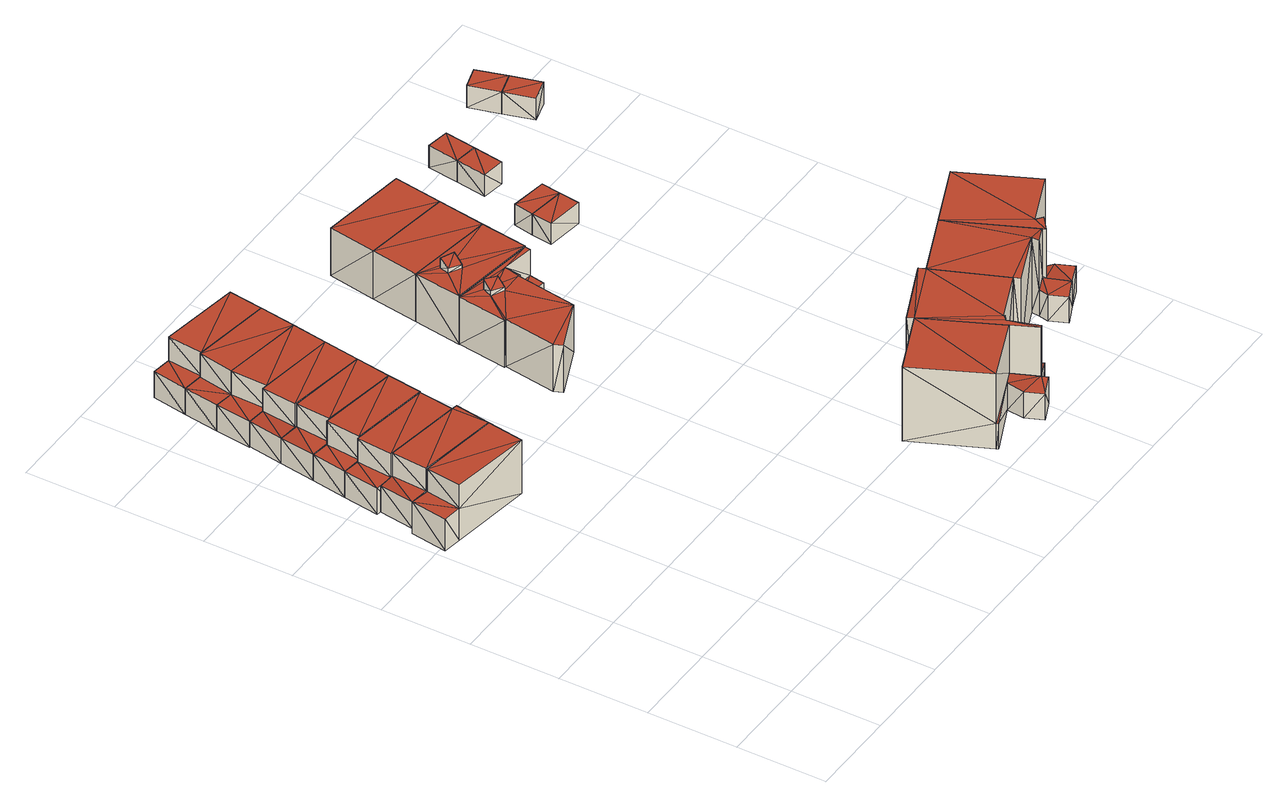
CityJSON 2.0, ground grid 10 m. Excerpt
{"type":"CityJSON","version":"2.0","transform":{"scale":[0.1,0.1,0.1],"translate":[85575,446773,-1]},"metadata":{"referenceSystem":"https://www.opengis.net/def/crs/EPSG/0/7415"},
"CityObjects":{
"building1":{"type":"Building","attributes":{"oorspronkelijk_bouwjaar":1924,"status":"Pand in gebruik","geconstateerd":false,"h_maaiveld":-0.73,"dak_type":"multiple horizontal","pw_datum":"2013-12-01","pw_actueel":"yes","pw_bron":"ahn3","reconstructie_methode":"tudelft3d-geoflow","versie_methode":"v21.03.1","kas_warenhuis":false,"ondergronds_type":"above ground","lod11_replace":false,"reconstruction_skipped":false},"geometry":[{"type":"Solid","lod":"2.2","boundaries":[[[[0,1,2]],[[3,4,5]],[[2,1,4]],[[2,4,3]],[[6,1,0]],[[7,6,0]],[[8,9,10]],[[10,9,3]],[[3,9,2]],[[11,5,4]],[[12,13,11]],[[11,13,5]],[[10,3,13]],[[13,3,5]],[[7,0,2]],[[9,7,2]],[[11,4,6]],[[6,4,1]],[[12,11,9]],[[8,12,9]],[[10,13,12]],[[8,10,12]],[[9,11,6]],[[7,9,6]]]],"semantics":{"surfaces":[{"type":"GroundSurface"},{"type":"WallSurface"},{"type":"RoofSurface"}],"values":[[0,0,0,0,1,1,1,1,1,1,1,1,1,1,1,1,1,1,1,1,2,2,2,2]]}}]},
"building2":{"type":"Building","attributes":{"oorspronkelijk_bouwjaar":1924,"status":"Pand in gebruik","geconstateerd":false,"h_maaiveld":-0.096,"dak_type":"multiple horizontal","pw_datum":"2013-12-01","pw_actueel":"yes","pw_bron":"ahn3","reconstructie_methode":"tudelft3d-geoflow","versie_methode":"v21.03.1","kas_warenhuis":false,"ondergronds_type":"above ground","lod11_replace":false,"reconstruction_skipped":false},"geometry":[{"type":"Solid","lod":"2.2","boundaries":[[[[14,15,16]],[[17,16,18]],[[17,14,16]],[[19,18,20]],[[17,18,19]],[[6,14,17]],[[21,6,17]],[[22,18,16]],[[23,24,22]],[[22,24,18]],[[25,15,14]],[[6,25,14]],[[26,21,13]],[[13,21,19]],[[19,21,17]],[[27,20,18]],[[24,27,18]],[[23,22,21]],[[26,23,21]],[[22,16,25]],[[25,16,15]],[[13,19,27]],[[27,19,20]],[[13,27,24]],[[26,24,23]],[[26,13,24]],[[21,22,6]],[[6,22,25]]]],"semantics":{"surfaces":[{"type":"GroundSurface"},{"type":"WallSurface"},{"type":"RoofSurface"}],"values":[[0,0,0,0,0,1,1,1,1,1,1,1,1,1,1,1,1,1,1,1,1,1,1,2,2,2,2,2]]}}]},
"building3":{"type":"Building","attributes":{"oorspronkelijk_bouwjaar":1924,"status":"Pand in gebruik","geconstateerd":false,"h_maaiveld":-0.136,"dak_type":"multiple horizontal","pw_datum":"2013-12-01","pw_actueel":"yes","pw_bron":"ahn3","reconstructie_methode":"tudelft3d-geoflow","versie_methode":"v21.03.1","kas_warenhuis":false,"ondergronds_type":"above ground","lod11_replace":false,"reconstruction_skipped":false},"geometry":[{"type":"Solid","lod":"2.2","boundaries":[[[[28,29,30]],[[31,30,32]],[[31,28,30]],[[31,32,18]],[[33,34,24]],[[24,34,18]],[[18,34,31]],[[35,28,31]],[[34,35,31]],[[36,30,37]],[[37,30,29]],[[36,32,30]],[[38,39,36]],[[36,39,32]],[[37,29,28]],[[35,37,28]],[[38,36,34]],[[33,38,34]],[[24,18,39]],[[39,18,32]],[[24,39,33]],[[33,39,38]],[[34,36,35]],[[35,36,37]]]],"semantics":{"surfaces":[{"type":"GroundSurface"},{"type":"WallSurface"},{"type":"RoofSurface"}],"values":[[0,0,0,0,1,1,1,1,1,1,1,1,1,1,1,1,1,1,1,1,2,2,2,2]]}}]},
"building4":{"type":"Building","attributes":{"oorspronkelijk_bouwjaar":1924,"status":"Pand in gebruik","geconstateerd":false,"h_maaiveld":-0.127,"dak_type":"multiple horizontal","pw_datum":"2013-12-01","pw_actueel":"yes","pw_bron":"ahn3","reconstructie_methode":"tudelft3d-geoflow","versie_methode":"v21.03.1","kas_warenhuis":false,"ondergronds_type":"above ground","lod11_replace":false,"reconstruction_skipped":false},"geometry":[{"type":"Solid","lod":"2.2","boundaries":[[[[29,40,41]],[[42,41,43]],[[42,29,41]],[[42,43,32]],[[44,45,46]],[[46,45,32]],[[32,45,42]],[[47,43,41]],[[48,49,47]],[[47,49,43]],[[50,40,29]],[[37,50,29]],[[48,47,45]],[[44,48,45]],[[46,32,49]],[[49,32,43]],[[37,29,42]],[[45,37,42]],[[47,41,50]],[[50,41,40]],[[46,49,44]],[[44,49,48]],[[47,50,37]],[[45,47,37]]]],"semantics":{"surfaces":[{"type":"GroundSurface"},{"type":"WallSurface"},{"type":"RoofSurface"}],"values":[[0,0,0,0,1,1,1,1,1,1,1,1,1,1,1,1,1,1,1,1,2,2,2,2]]}}]},
"building5":{"type":"Building","attributes":{"oorspronkelijk_bouwjaar":1924,"status":"Pand in gebruik","geconstateerd":false,"h_maaiveld":-0.103,"dak_type":"multiple horizontal","pw_datum":"2013-12-01","pw_actueel":"yes","pw_bron":"ahn3","reconstructie_methode":"tudelft3d-geoflow","versie_methode":"v21.03.1","kas_warenhuis":false,"ondergronds_type":"above ground","lod11_replace":false,"reconstruction_skipped":false},"geometry":[{"type":"Solid","lod":"2.2","boundaries":[[[[40,51,52]],[[53,52,54]],[[53,40,52]],[[53,54,43]],[[55,54,52]],[[56,57,55]],[[55,57,54]],[[58,51,40]],[[50,58,40]],[[55,52,58]],[[58,52,51]],[[59,60,49]],[[49,60,43]],[[43,60,53]],[[49,43,57]],[[57,43,54]],[[56,55,60]],[[59,56,60]],[[50,40,53]],[[60,50,53]],[[56,59,57]],[[57,59,49]],[[55,58,50]],[[60,55,50]]]],"semantics":{"surfaces":[{"type":"GroundSurface"},{"type":"WallSurface"},{"type":"RoofSurface"}],"values":[[0,0,0,0,1,1,1,1,1,1,1,1,1,1,1,1,1,1,1,1,2,2,2,2]]}}]},
"building6":{"type":"Building","attributes":{"oorspronkelijk_bouwjaar":1924,"status":"Pand in gebruik","geconstateerd":false,"h_maaiveld":-0.132,"dak_type":"multiple horizontal","pw_datum":"2013-12-01","pw_actueel":"yes","pw_bron":"ahn3","reconstructie_methode":"tudelft3d-geoflow","versie_methode":"v21.03.1","kas_warenhuis":false,"ondergronds_type":"above ground","lod11_replace":false,"reconstruction_skipped":false},"geometry":[{"type":"Solid","lod":"2.2","boundaries":[[[[51,61,62]],[[63,62,64]],[[63,51,62]],[[63,64,54]],[[65,66,57]],[[57,66,54]],[[54,66,63]],[[67,64,62]],[[68,69,67]],[[67,69,64]],[[70,61,51]],[[58,70,51]],[[68,67,66]],[[65,68,66]],[[57,54,69]],[[69,54,64]],[[58,51,63]],[[66,58,63]],[[67,62,70]],[[70,62,61]],[[57,69,65]],[[65,69,68]],[[67,70,58]],[[66,67,58]]]],"semantics":{"surfaces":[{"type":"GroundSurface"},{"type":"WallSurface"},{"type":"RoofSurface"}],"values":[[0,0,0,0,1,1,1,1,1,1,1,1,1,1,1,1,1,1,1,1,2,2,2,2]]}}]},
"building7":{"type":"Building","attributes":{"oorspronkelijk_bouwjaar":1924,"status":"Pand in gebruik","geconstateerd":false,"h_maaiveld":-0.166,"dak_type":"multiple horizontal","pw_datum":"2013-12-01","pw_actueel":"yes","pw_bron":"ahn3","reconstructie_methode":"tudelft3d-geoflow","versie_methode":"v21.03.1","kas_warenhuis":false,"ondergronds_type":"above ground","lod11_replace":false,"reconstruction_skipped":false},"geometry":[{"type":"Solid","lod":"2.2","boundaries":[[[[71,72,73]],[[74,73,75]],[[74,71,73]],[[74,75,76]],[[77,75,73]],[[78,79,77]],[[77,79,75]],[[80,81,69]],[[69,81,76]],[[76,81,74]],[[70,71,74]],[[81,70,74]],[[82,72,71]],[[70,82,71]],[[78,77,81]],[[80,78,81]],[[69,76,79]],[[79,76,75]],[[77,73,82]],[[82,73,72]],[[69,79,80]],[[80,79,78]],[[81,77,70]],[[70,77,82]]]],"semantics":{"surfaces":[{"type":"GroundSurface"},{"type":"WallSurface"},{"type":"RoofSurface"}],"values":[[0,0,0,0,1,1,1,1,1,1,1,1,1,1,1,1,1,1,1,1,2,2,2,2]]}}]},
"building8":{"type":"Building","attributes":{"oorspronkelijk_bouwjaar":1924,"status":"Pand in gebruik","geconstateerd":false,"h_maaiveld":-0.164,"dak_type":"multiple horizontal","pw_datum":"2013-12-01","pw_actueel":"yes","pw_bron":"ahn3","reconstructie_methode":"tudelft3d-geoflow","versie_methode":"v21.03.1","kas_warenhuis":false,"ondergronds_type":"above ground","lod11_replace":false,"reconstruction_skipped":false},"geometry":[{"type":"Solid","lod":"2.2","boundaries":[[[[72,83,73]],[[75,84,85]],[[73,83,84]],[[73,84,75]],[[86,83,72]],[[82,86,72]],[[87,85,84]],[[88,89,87]],[[87,89,85]],[[88,87,77]],[[78,88,77]],[[79,75,89]],[[89,75,85]],[[82,72,73]],[[77,82,73]],[[87,84,86]],[[86,84,83]],[[78,77,79]],[[79,77,75]],[[75,77,73]],[[89,88,79]],[[79,88,78]],[[87,86,77]],[[77,86,82]]]],"semantics":{"surfaces":[{"type":"GroundSurface"},{"type":"WallSurface"},{"type":"RoofSurface"}],"values":[[0,0,0,0,1,1,1,1,1,1,1,1,1,1,1,1,1,1,1,1,2,2,2,2]]}}]},
"building9":{"type":"Building","attributes":{"oorspronkelijk_bouwjaar":1924,"status":"Pand in gebruik","geconstateerd":false,"h_maaiveld":-0.187,"dak_type":"multiple horizontal","pw_datum":"2013-12-01","pw_actueel":"yes","pw_bron":"ahn3","reconstructie_methode":"tudelft3d-geoflow","versie_methode":"v21.03.1","kas_warenhuis":false,"ondergronds_type":"above ground","lod11_replace":false,"reconstruction_skipped":false},"geometry":[{"type":"Solid","lod":"2.2","boundaries":[[[[83,90,91]],[[92,91,93]],[[92,83,91]],[[92,93,85]],[[94,95,89]],[[89,95,85]],[[85,95,92]],[[96,97,95]],[[94,96,95]],[[97,91,98]],[[98,91,90]],[[89,85,99]],[[99,85,93]],[[97,93,91]],[[96,99,97]],[[97,99,93]],[[86,83,92]],[[95,86,92]],[[98,90,83]],[[86,98,83]],[[99,96,94]],[[89,99,94]],[[95,97,86]],[[86,97,98]]]],"semantics":{"surfaces":[{"type":"GroundSurface"},{"type":"WallSurface"},{"type":"RoofSurface"}],"values":[[0,0,0,0,1,1,1,1,1,1,1,1,1,1,1,1,1,1,1,1,2,2,2,2]]}}]},
"building10":{"type":"Building","attributes":{"oorspronkelijk_bouwjaar":1924,"status":"Pand in gebruik","geconstateerd":false,"h_maaiveld":-0.17,"dak_type":"multiple horizontal","pw_datum":"2013-12-01","pw_actueel":"yes","pw_bron":"ahn3","reconstructie_methode":"tudelft3d-geoflow","versie_methode":"v21.03.1","kas_warenhuis":false,"ondergronds_type":"above ground","lod11_replace":false,"reconstruction_skipped":false},"geometry":[{"type":"Solid","lod":"2.2","boundaries":[[[[100,101,102]],[[100,103,101]],[[104,105,101]],[[106,104,101]],[[105,107,101]],[[107,102,101]],[[103,100,108]],[[100,109,108]],[[110,103,111]],[[111,103,108]],[[111,108,109]],[[112,111,109]],[[112,109,100]],[[113,112,100]],[[113,100,102]],[[114,113,102]],[[115,104,116]],[[116,104,106]],[[117,101,110]],[[110,101,103]],[[118,107,119]],[[119,107,105]],[[116,106,101]],[[117,116,101]],[[120,115,114]],[[121,120,114]],[[115,105,104]],[[120,119,115]],[[115,119,105]],[[121,114,118]],[[118,114,107]],[[107,114,102]],[[117,115,116]],[[113,110,111]],[[113,114,117]],[[117,114,115]],[[113,117,110]],[[113,111,112]],[[121,118,120]],[[120,118,119]]]],"semantics":{"surfaces":[{"type":"GroundSurface"},{"type":"WallSurface"},{"type":"RoofSurface"}],"values":[[0,0,0,0,0,0,0,0,1,1,1,1,1,1,1,1,1,1,1,1,1,1,1,1,1,1,1,1,1,1,1,1,2,2,2,2,2,2,2,2]]}}]},
"building11":{"type":"Building","attributes":{"oorspronkelijk_bouwjaar":1999,"status":"Pand in gebruik","geconstateerd":false,"h_maaiveld":-0.348,"dak_type":"slanted","pw_datum":"2013-12-01","pw_actueel":"yes","pw_bron":"ahn3","reconstructie_methode":"tudelft3d-geoflow","versie_methode":"v21.03.1","kas_warenhuis":false,"ondergronds_type":"above ground","lod11_replace":false,"reconstruction_skipped":false},"geometry":[{"type":"Solid","lod":"2.2","boundaries":[[[[122,123,124]],[[125,126,127]],[[128,123,129]],[[127,126,130]],[[131,125,127]],[[131,124,123]],[[128,125,131]],[[128,131,123]],[[124,132,122]],[[133,123,134]],[[134,123,122]],[[135,128,136]],[[136,128,129]],[[136,129,123]],[[133,136,123]],[[134,122,137]],[[137,122,132]],[[138,127,130]],[[139,138,130]],[[139,130,126]],[[140,139,126]],[[137,132,124]],[[141,137,124]],[[142,125,135]],[[135,125,128]],[[143,144,145]],[[146,143,145]],[[147,148,144]],[[143,147,144]],[[149,150,147]],[[147,150,148]],[[151,140,142]],[[142,140,125]],[[125,140,126]],[[152,153,140]],[[151,152,140]],[[146,145,149]],[[149,145,150]],[[141,124,131]],[[154,141,131]],[[138,131,127]],[[155,154,138]],[[138,154,131]],[[155,138,153]],[[152,155,153]],[[139,140,138]],[[138,140,153]],[[146,149,143]],[[143,149,147]],[[142,135,152]],[[133,150,136]],[[137,141,134]],[[141,133,134]],[[151,142,152]],[[154,152,144]],[[141,154,148]],[[152,135,145]],[[155,152,154]],[[150,135,136]],[[154,144,148]],[[145,135,150]],[[144,152,145]],[[148,150,133]],[[141,148,133]]]],"semantics":{"surfaces":[{"type":"GroundSurface"},{"type":"WallSurface"},{"type":"RoofSurface"}],"values":[[0,0,0,0,0,0,0,0,0,1,1,1,1,1,1,1,1,1,1,1,1,1,1,1,1,1,1,1,1,1,1,1,1,1,1,1,1,1,1,1,1,1,1,1,1,2,2,2,2,2,2,2,2,2,2,2,2,2,2,2,2,2,2,2]]}}]},
"building12":{"type":"Building","attributes":{"oorspronkelijk_bouwjaar":1999,"status":"Pand in gebruik","geconstateerd":false,"h_maaiveld":-0.35,"dak_type":"slanted","pw_datum":"2013-12-01","pw_actueel":"yes","pw_bron":"ahn3","reconstructie_methode":"tudelft3d-geoflow","versie_methode":"v21.03.1","kas_warenhuis":false,"ondergronds_type":"above ground","lod11_replace":false,"reconstruction_skipped":false},"geometry":[{"type":"Solid","lod":"2.2","boundaries":[[[[156,157,158]],[[158,157,159]],[[160,161,162]],[[163,160,162]],[[164,157,156]],[[165,164,156]],[[166,158,167]],[[167,158,159]],[[165,156,158]],[[166,165,158]],[[167,159,164]],[[164,159,157]],[[168,169,161]],[[160,168,161]],[[170,171,168]],[[168,171,169]],[[163,162,170]],[[170,162,171]],[[171,165,169]],[[165,166,169]],[[161,166,167]],[[165,171,164]],[[162,161,164]],[[171,162,164]],[[161,167,164]],[[169,166,161]],[[163,170,160]],[[160,170,168]]]],"semantics":{"surfaces":[{"type":"GroundSurface"},{"type":"WallSurface"},{"type":"RoofSurface"}],"values":[[0,0,1,1,1,1,1,1,1,1,1,1,1,1,1,1,1,1,2,2,2,2,2,2,2,2,2,2]]}}]},
"building13":{"type":"Building","attributes":{"oorspronkelijk_bouwjaar":1924,"status":"Pand in gebruik","geconstateerd":false,"h_maaiveld":-0.176,"dak_type":"multiple horizontal","pw_datum":"2013-12-01","pw_actueel":"yes","pw_bron":"ahn3","reconstructie_methode":"tudelft3d-geoflow","versie_methode":"v21.03.1","kas_warenhuis":false,"ondergronds_type":"above ground","lod11_replace":false,"reconstruction_skipped":false},"geometry":[{"type":"Solid","lod":"2.2","boundaries":[[[[172,173,174]],[[107,172,174]],[[175,176,177]],[[176,178,177]],[[100,178,176]],[[174,178,100]],[[174,100,107]],[[179,172,180]],[[180,172,107]],[[181,180,107]],[[182,172,183]],[[183,172,179]],[[184,100,185]],[[186,184,185]],[[185,100,176]],[[187,177,178]],[[188,187,178]],[[189,188,190]],[[190,188,174]],[[174,188,178]],[[191,192,189]],[[189,192,188]],[[193,173,182]],[[182,173,172]],[[185,176,194]],[[194,176,175]],[[194,175,177]],[[187,194,177]],[[190,174,193]],[[193,174,173]],[[118,107,100]],[[184,118,100]],[[186,185,192]],[[191,186,192]],[[195,181,107]],[[118,195,107]],[[183,179,180]],[[196,183,180]],[[196,180,181]],[[195,196,181]],[[194,187,185]],[[185,187,192]],[[192,187,188]],[[186,191,184]],[[196,195,118]],[[196,118,182]],[[182,190,193]],[[191,118,184]],[[182,118,190]],[[190,118,191]],[[189,190,191]],[[183,196,182]]]],"semantics":{"surfaces":[{"type":"GroundSurface"},{"type":"WallSurface"},{"type":"RoofSurface"}],"values":[[0,0,0,0,0,0,0,0,0,0,1,1,1,1,1,1,1,1,1,1,1,1,1,1,1,1,1,1,1,1,1,1,1,1,1,1,1,1,1,1,2,2,2,2,2,2,2,2,2,2,2,2]]}}]},
"building14":{"type":"Building","attributes":{"oorspronkelijk_bouwjaar":1999,"status":"Pand in gebruik","geconstateerd":false,"h_maaiveld":-0.406,"dak_type":"slanted","pw_datum":"2013-12-01","pw_actueel":"yes","pw_bron":"ahn3","reconstructie_methode":"tudelft3d-geoflow","versie_methode":"v21.03.1","kas_warenhuis":false,"ondergronds_type":"above ground","lod11_replace":false,"reconstruction_skipped":false},"geometry":[{"type":"Solid","lod":"2.2","boundaries":[[[[157,197,159]],[[159,197,198]],[[199,197,164]],[[164,197,157]],[[167,159,198]],[[200,167,198]],[[164,157,159]],[[167,164,159]],[[200,198,199]],[[199,198,197]],[[167,200,199]],[[164,167,199]]]],"semantics":{"surfaces":[{"type":"GroundSurface"},{"type":"WallSurface"},{"type":"RoofSurface"}],"values":[[0,0,1,1,1,1,1,1,1,1,2,2]]}}]},
"building15":{"type":"Building","attributes":{"oorspronkelijk_bouwjaar":1999,"status":"Pand in gebruik","geconstateerd":false,"h_maaiveld":-0.428,"dak_type":"slanted","pw_datum":"2013-12-01","pw_actueel":"yes","pw_bron":"ahn3","reconstructie_methode":"tudelft3d-geoflow","versie_methode":"v21.03.1","kas_warenhuis":false,"ondergronds_type":"above ground","lod11_replace":false,"reconstruction_skipped":false},"geometry":[{"type":"Solid","lod":"2.2","boundaries":[[[[197,201,198]],[[198,201,202]],[[199,197,198]],[[200,199,198]],[[203,202,204]],[[204,202,201]],[[204,201,199]],[[199,201,197]],[[200,198,202]],[[203,200,202]],[[200,203,204]],[[199,200,204]]]],"semantics":{"surfaces":[{"type":"GroundSurface"},{"type":"WallSurface"},{"type":"RoofSurface"}],"values":[[0,0,1,1,1,1,1,1,1,1,2,2]]}}]},
"building16":{"type":"Building","attributes":{"oorspronkelijk_bouwjaar":1924,"status":"Pand in gebruik","geconstateerd":false,"h_maaiveld":-0.171,"dak_type":"multiple horizontal","pw_datum":"2013-12-01","pw_actueel":"yes","pw_bron":"ahn3","reconstructie_methode":"tudelft3d-geoflow","versie_methode":"v21.03.1","kas_warenhuis":false,"ondergronds_type":"above ground","lod11_replace":false,"reconstruction_skipped":false},"geometry":[{"type":"Solid","lod":"2.2","boundaries":[[[[205,206,207]],[[207,208,205]],[[205,208,209]],[[210,173,209]],[[173,172,209]],[[172,211,209]],[[211,205,209]],[[207,206,212]],[[213,209,208]],[[214,215,213]],[[213,215,209]],[[216,212,206]],[[217,216,206]],[[217,206,205]],[[218,217,205]],[[219,211,172]],[[182,219,172]],[[214,213,218]],[[220,214,218]],[[182,172,173]],[[193,182,173]],[[220,218,219]],[[219,218,211]],[[211,218,205]],[[193,173,210]],[[221,193,210]],[[221,210,215]],[[215,210,209]],[[213,208,222]],[[222,208,207]],[[222,207,216]],[[216,207,212]],[[221,215,193]],[[182,215,219]],[[220,215,214]],[[219,215,220]],[[182,193,215]],[[222,216,217]],[[213,222,218]],[[218,222,217]]]],"semantics":{"surfaces":[{"type":"GroundSurface"},{"type":"WallSurface"},{"type":"RoofSurface"}],"values":[[0,0,0,0,0,0,0,0,1,1,1,1,1,1,1,1,1,1,1,1,1,1,1,1,1,1,1,1,1,1,1,1,2,2,2,2,2,2,2,2]]}}]},
"building17":{"type":"Building","attributes":{"oorspronkelijk_bouwjaar":1999,"status":"Pand in gebruik","geconstateerd":false,"h_maaiveld":-0.372,"dak_type":"single horizontal","pw_datum":"2013-12-01","pw_actueel":"yes","pw_bron":"ahn3","reconstructie_methode":"tudelft3d-geoflow","versie_methode":"v21.03.1","kas_warenhuis":false,"ondergronds_type":"above ground","lod11_replace":false,"reconstruction_skipped":false},"geometry":[{"type":"Solid","lod":"2.2","boundaries":[[[[223,224,225]],[[226,223,225]],[[227,226,228]],[[228,226,225]],[[229,223,226]],[[227,229,226]],[[228,225,230]],[[230,225,224]],[[230,224,223]],[[229,230,223]],[[227,228,229]],[[229,228,230]]]],"semantics":{"surfaces":[{"type":"GroundSurface"},{"type":"WallSurface"},{"type":"RoofSurface"}],"values":[[0,0,1,1,1,1,1,1,1,1,2,2]]}}]},
"building18":{"type":"Building","attributes":{"oorspronkelijk_bouwjaar":1999,"status":"Pand in gebruik","geconstateerd":false,"h_maaiveld":-0.374,"dak_type":"single horizontal","pw_datum":"2013-12-01","pw_actueel":"yes","pw_bron":"ahn3","reconstructie_methode":"tudelft3d-geoflow","versie_methode":"v21.03.1","kas_warenhuis":false,"ondergronds_type":"above ground","lod11_replace":false,"reconstruction_skipped":false},"geometry":[{"type":"Solid","lod":"2.2","boundaries":[[[[224,231,225]],[[225,231,232]],[[230,224,228]],[[228,224,225]],[[228,225,232]],[[233,228,232]],[[234,231,230]],[[230,231,224]],[[233,232,231]],[[234,233,231]],[[233,234,228]],[[228,234,230]]]],"semantics":{"surfaces":[{"type":"GroundSurface"},{"type":"WallSurface"},{"type":"RoofSurface"}],"values":[[0,0,1,1,1,1,1,1,1,1,2,2]]}}]},
"building19":{"type":"Building","attributes":{"oorspronkelijk_bouwjaar":1924,"status":"Pand in gebruik","geconstateerd":false,"h_maaiveld":-0.175,"dak_type":"multiple horizontal","pw_datum":"2013-12-01","pw_actueel":"yes","pw_bron":"ahn3","reconstructie_methode":"tudelft3d-geoflow","versie_methode":"v21.03.1","kas_warenhuis":false,"ondergronds_type":"above ground","lod11_replace":false,"reconstruction_skipped":false},"geometry":[{"type":"Solid","lod":"2.2","boundaries":[[[[235,236,237]],[[238,239,240]],[[238,211,235]],[[235,211,236]],[[238,235,239]],[[206,240,241]],[[238,240,206]],[[242,243,244]],[[244,243,235]],[[235,243,239]],[[245,246,242]],[[242,246,243]],[[247,236,219]],[[219,236,211]],[[244,235,237]],[[248,244,237]],[[249,240,239]],[[243,249,239]],[[217,206,250]],[[250,206,241]],[[246,238,217]],[[217,238,206]],[[250,241,240]],[[249,250,240]],[[246,211,238]],[[245,219,246]],[[246,219,211]],[[248,237,247]],[[247,237,236]],[[250,249,217]],[[217,249,246]],[[246,249,243]],[[244,248,247]],[[244,247,219]],[[244,245,242]],[[244,219,245]]]],"semantics":{"surfaces":[{"type":"GroundSurface"},{"type":"WallSurface"},{"type":"RoofSurface"}],"values":[[0,0,0,0,0,0,0,1,1,1,1,1,1,1,1,1,1,1,1,1,1,1,1,1,1,1,1,1,1,2,2,2,2,2,2,2]]}}]},
"building20":{"type":"Building","attributes":{"oorspronkelijk_bouwjaar":1999,"status":"Pand in gebruik","geconstateerd":false,"h_maaiveld":-0.47,"dak_type":"single horizontal","pw_datum":"2013-12-01","pw_actueel":"yes","pw_bron":"ahn3","reconstructie_methode":"tudelft3d-geoflow","versie_methode":"v21.03.1","kas_warenhuis":false,"ondergronds_type":"above ground","lod11_replace":false,"reconstruction_skipped":false},"geometry":[{"type":"Solid","lod":"2.2","boundaries":[[[[251,252,253]],[[253,252,254]],[[255,251,256]],[[256,251,253]],[[256,253,257]],[[257,253,254]],[[258,252,251]],[[255,258,251]],[[257,254,252]],[[258,257,252]],[[256,257,258]],[[255,256,258]]]],"semantics":{"surfaces":[{"type":"GroundSurface"},{"type":"WallSurface"},{"type":"RoofSurface"}],"values":[[0,0,1,1,1,1,1,1,1,1,2,2]]}}]},
"building21":{"type":"Building","attributes":{"oorspronkelijk_bouwjaar":1999,"status":"Pand in gebruik","geconstateerd":false,"h_maaiveld":-0.47,"dak_type":"single horizontal","pw_datum":"2013-12-01","pw_actueel":"yes","pw_bron":"ahn3","reconstructie_methode":"tudelft3d-geoflow","versie_methode":"v21.03.1","kas_warenhuis":false,"ondergronds_type":"above ground","lod11_replace":false,"reconstruction_skipped":false},"geometry":[{"type":"Solid","lod":"2.2","boundaries":[[[[254,259,260]],[[253,254,260]],[[257,254,253]],[[256,257,253]],[[261,260,262]],[[262,260,259]],[[262,259,257]],[[257,259,254]],[[256,253,260]],[[261,256,260]],[[256,261,257]],[[257,261,262]]]],"semantics":{"surfaces":[{"type":"GroundSurface"},{"type":"WallSurface"},{"type":"RoofSurface"}],"values":[[0,0,1,1,1,1,1,1,1,1,2,2]]}}]},
"building22":{"type":"Building","attributes":{"oorspronkelijk_bouwjaar":1999,"status":"Pand in gebruik","geconstateerd":false,"h_maaiveld":-0.496,"dak_type":"single horizontal","pw_datum":"2013-12-01","pw_actueel":"yes","pw_bron":"ahn3","reconstructie_methode":"tudelft3d-geoflow","versie_methode":"v21.03.1","kas_warenhuis":false,"ondergronds_type":"above ground","lod11_replace":false,"reconstruction_skipped":false},"geometry":[{"type":"Solid","lod":"2.2","boundaries":[[[[263,264,265]],[[266,263,265]],[[267,264,263]],[[268,267,263]],[[269,266,270]],[[270,266,265]],[[268,263,266]],[[269,268,266]],[[270,265,267]],[[267,265,264]],[[269,270,268]],[[268,270,267]]]],"semantics":{"surfaces":[{"type":"GroundSurface"},{"type":"WallSurface"},{"type":"RoofSurface"}],"values":[[0,0,1,1,1,1,1,1,1,1,2,2]]}}]},
"building23":{"type":"Building","attributes":{"oorspronkelijk_bouwjaar":1999,"status":"Pand in gebruik","geconstateerd":false,"h_maaiveld":-0.495,"dak_type":"single horizontal","pw_datum":"2013-12-01","pw_actueel":"yes","pw_bron":"ahn3","reconstructie_methode":"tudelft3d-geoflow","versie_methode":"v21.03.1","kas_warenhuis":false,"ondergronds_type":"above ground","lod11_replace":false,"reconstruction_skipped":false},"geometry":[{"type":"Solid","lod":"2.2","boundaries":[[[[263,271,264]],[[264,271,272]],[[273,272,274]],[[274,272,271]],[[268,263,264]],[[267,268,264]],[[274,271,268]],[[268,271,263]],[[267,264,272]],[[273,267,272]],[[267,273,274]],[[268,267,274]]]],"semantics":{"surfaces":[{"type":"GroundSurface"},{"type":"WallSurface"},{"type":"RoofSurface"}],"values":[[0,0,1,1,1,1,1,1,1,1,2,2]]}}]}
},
"vertices":[
[9,395,3],[15,436,3],[30,392,3],[122,378,3],[36,432,3],[128,419,3],[15,436,42],[9,395,42],[30,392,71],[30,392,42],[122,378,69],[36,432,42],[36,432,70],[128,419,69],
[15,436,9],[21,475,9],[39,473,9],[36,433,9],[128,460,9],[128,419,9],[134,459,9],[36,433,42],[39,473,42],[39,473,70],[128,460,69],[21,475,41],[36,433,70],[134,459,69],
[16,476,9],[22,516,9],[41,513,9],[37,473,9],[134,500,9],[37,473,70],[37,473,41],[16,476,41],[41,513,41],[22,516,41],[41,513,70],[134,500,68],
[28,555,9],[48,552,9],[44,513,9],[140,539,9],[44,513,70],[44,513,41],[134,500,69],[48,552,41],[48,552,70],[140,539,68],[28,555,41],
[34,595,9],[56,591,9],[52,552,9],[146,578,9],[56,591,41],[56,591,69],[146,578,68],[34,595,40],[52,552,70],[52,552,41],
[40,634,9],[59,631,9],[55,592,9],[152,618,9],[55,592,69],[55,592,41],[59,631,41],[59,631,69],[152,618,68],[40,634,40],
[40,634,8],[45,674,8],[66,671,8],[65,630,8],[158,657,8],[152,618,8],[66,671,40],[66,671,69],[158,657,68],[65,630,69],[65,630,40],[45,674,40],
[51,713,8],[73,710,8],[164,697,8],[51,713,40],[73,710,40],[73,710,69],[164,697,68],
[57,752,8],[79,749,8],[75,710,8],[170,736,8],[75,710,69],[75,710,40],[79,749,69],[79,749,40],[57,752,40],[170,736,67],
[495,23,8],[469,45,8],[482,51,8],[467,25,8],[413,23,8],[376,106,8],[414,21,8],[445,135,8],[475,6,8],[498,16,8],[467,25,40],[475,6,40],[498,16,41],[495,23,41],[482,51,42],[413,23,39],[414,21,39],[469,45,41],[445,135,100],[376,106,99],[413,23,100],[482,51,101],
[266,431,7],[275,490,7],[328,446,7],[379,532,7],[378,526,7],[340,514,7],[281,546,7],[273,490,7],[375,509,7],[338,514,7],[270,422,7],[275,490,65],[266,431,65],[281,546,65],[273,490,65],[270,422,65],[340,514,33],[375,509,33],[378,526,33],[328,446,65],[379,532,65],[317,525,75],[317,525,65],[303,532,65],[303,532,78],[312,514,69],[312,514,65],[298,521,71],[298,521,65],[378,526,65],[342,532,65],[342,532,33],[338,514,65],[340,514,65],
[281,546,6],[289,600,6],[379,532,6],[387,585,6],[325,579,76],[325,579,65],[309,585,65],[309,585,77],[289,600,65],[281,546,66],[379,532,66],[387,585,65],[320,567,69],[320,567,65],[306,574,71],[306,574,65],
[516,165,8],[547,86,8],[492,63,8],[516,32,8],[498,24,8],[508,51,8],[493,62,8],[513,172,8],[512,172,8],[442,142,8],[516,165,99],[513,172,99],[495,23,101],[498,24,40],[498,24,101],[508,51,40],[493,62,41],[493,62,101],[492,63,101],[487,58,101],[487,58,41],[547,86,100],[516,32,39],[442,142,99],[512,172,99],
[297,653,6],[395,638,6],[297,653,65],[395,638,65],
[306,706,6],[403,692,6],[403,692,65],[306,706,65],
[624,101,8],[635,74,8],[605,83,8],[607,94,8],[608,103,8],[550,79,8],[585,194,8],[613,64,8],[607,94,40],[607,94,101],[608,103,100],[613,64,40],[635,74,40],[624,101,41],[585,194,99],[624,101,101],[550,79,100],[605,83,40],
[457,551,6],[460,574,6],[501,568,6],[498,545,6],[498,545,32],[501,568,32],[457,551,32],[460,574,32],
[464,596,6],[504,590,6],[504,590,32],[464,596,32],
[633,114,8],[654,223,8],[690,138,8],[625,97,8],[640,109,8],[649,102,8],[657,83,8],[640,109,101],[640,109,40],[633,114,101],[625,97,101],[625,97,41],[654,223,99],[690,138,101],[649,102,40],[657,83,40],
[512,640,5],[487,644,5],[517,674,5],[492,678,5],[512,640,32],[517,674,32],[492,678,32],[487,644,32],
[497,713,5],[522,709,5],[522,709,32],[497,713,32],
[603,696,5],[628,703,5],[637,670,5],[612,663,5],[628,703,32],[603,696,32],[612,663,32],[637,670,32],
[594,730,5],[618,737,5],[618,737,32],[594,730,32]
]}
